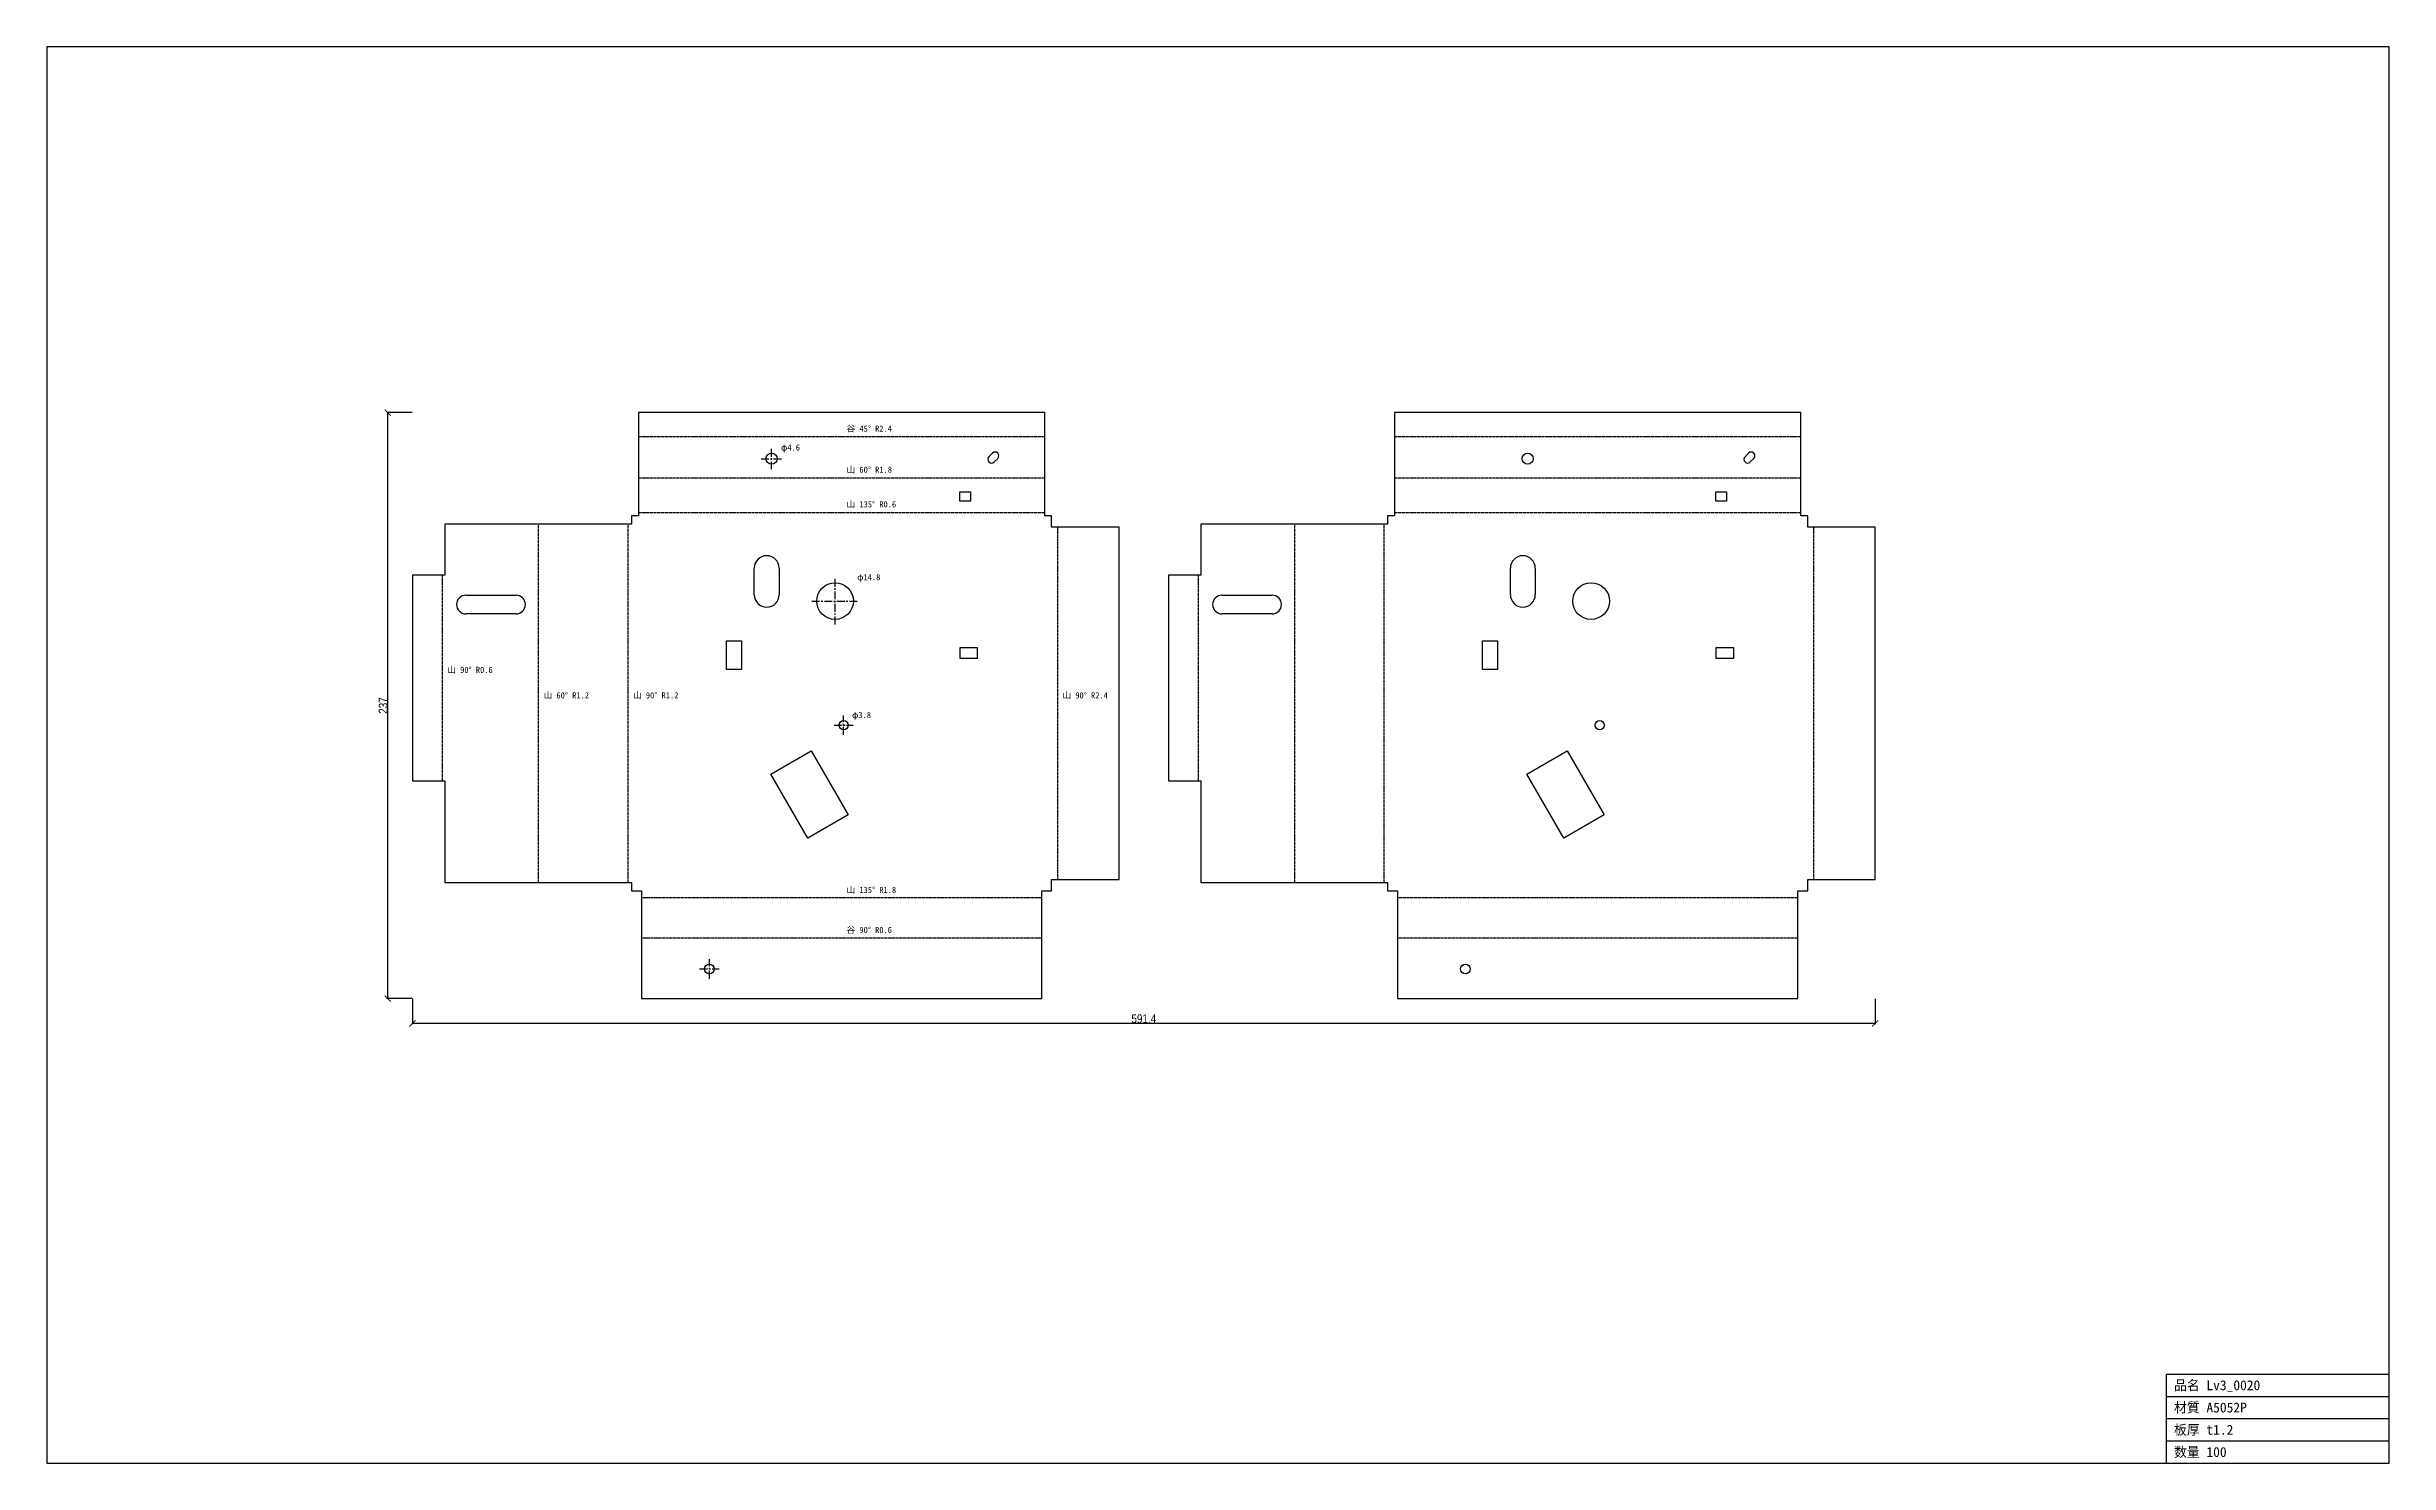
# Model space of a CAD drawing. Header units: millimetres. Extents: x -236 to 711, y -231 to 341.
import ezdxf

# ---------------------------------------------------------------- set-up
doc = ezdxf.new("R2010")
doc.units = ezdxf.units.MM
doc.linetypes.add('CENTER', pattern=[5.08, 3.175, -0.635, 0.635, -0.635])
doc.linetypes.add('DASHED', pattern=[1.524, 1.27, -0.254])
for name, color, linetype in [('中心線', 7, 'Continuous'), ('図枠', 7, 'Continuous'), ('外形', 7, 'Continuous'), ('寸法', 7, 'Continuous'), ('文字', 7, 'Continuous'), ('曲げ線', 7, 'Continuous')]:
    doc.layers.add(name, color=color, linetype=linetype)
doc.styles.add('OpenSansCondensed-Light', font='OpenSansCondensed-Light.ttf')
doc.dimstyles.new('EZDXF', dxfattribs={"dimtxt": 0.25, "dimasz": 0.175, "dimexe": 0.375, "dimexo": 0.125, "dimgap": 0.1, "dimtad": 1, "dimlfac": 100, "dimzin": 12, "dimdsep": 46, "dimtxsty": 'OpenSansCondensed-Light', "dimblk": 'ARCHTICK', "dimcen": 2.5, "dimazin": 3, "dimtfac": 0.5, "dimtmove": 2, "dimatfit": 3})

# ---------------------------------------------------------------- blocks, each defined once
blk = doc.blocks.new('_ARCHTICK')
at = {"color": 0, "linetype": 'BYBLOCK', "const_width": 0.15}
blk.add_lwpolyline([(-0.5, -0.5), (0.5, 0.5)], dxfattribs=at)

msp = doc.modelspace()

# ---------------------------------------------------------------- linework, layer by layer
at = {"layer": '中心線', "color": 1, "linetype": 'CENTER'}
for p, q in [((52.38, 174.81), (60.94, 174.81)), ((56.66, 170.53), (56.66, 179.09)), ((82.31, 107.8), (82.31, 126.64)), ((72.89, 117.22), (91.73, 117.22)), ((81.9, 67.04), (89.65, 67.04)), ((85.78, 63.17), (85.78, 70.92)), ((31.47, -35.47), (31.47, -27.62)), ((27.55, -31.55), (35.4, -31.55))]:
    msp.add_line(p, q, dxfattribs=at)
at = {"layer": '図枠'}
for p, q in [((710.72, 341.34), (-236.42, 341.34)), ((-236.42, 341.34), (-236.42, -231.37)), ((710.72, -231.37), (710.72, 341.34)), ((620.72, -231.37), (620.72, -195.37)), ((620.72, -195.37), (710.72, -195.37)), ((620.72, -204.37), (710.72, -204.37)), ((620.72, -213.37), (710.72, -213.37)), ((620.72, -222.37), (710.72, -222.37)), ((-236.42, -231.37), (710.72, -231.37))]:
    msp.add_line(p, q, dxfattribs=at)
at = {"layer": '外形'}
for p, q in [((167.09, 193.48), (2.8, 193.48)), ((2.8, 193.48), (2.8, 151.7)), ((167.09, 151.7), (167.09, 193.48)), ((472.81, 193.48), (308.51, 193.48)), ((308.51, 193.48), (308.51, 151.7)), ((472.81, 151.7), (472.81, 193.48)), ((144.54, 175.6), (145.99, 177.06)), ((148.12, 174.93), (146.67, 173.47)), ((450.25, 175.6), (451.71, 177.06)), ((453.84, 174.93), (452.38, 173.47)), ((132.79, 157.57), (132.79, 161.35)), ((132.79, 161.35), (137.09, 161.35)), ((137.09, 161.35), (137.09, 157.57)), ((438.5, 157.57), (438.5, 161.35)), ((438.5, 161.35), (442.8, 161.35)), ((442.8, 161.35), (442.8, 157.57)), ((2.8, 151.7), (0, 151.7)), ((0, 151.7), (0, 148.3)), ((137.09, 157.57), (132.79, 157.57)), ((169.89, 151.7), (167.09, 151.7)), ((169.89, 147.1), (169.89, 151.7)), ((308.51, 151.7), (305.71, 151.7)), ((305.71, 151.7), (305.71, 148.3)), ((442.8, 157.57), (438.5, 157.57)), ((475.61, 151.7), (472.81, 151.7)), ((475.61, 147.1), (475.61, 151.7)), ((0, 148.3), (-75.55, 148.3)), ((-75.55, 148.3), (-75.55, 127.75)), ((197.15, 147.1), (169.89, 147.1)), ((197.15, 4.6), (197.15, 147.1)), ((305.71, 148.3), (230.16, 148.3)), ((230.16, 148.3), (230.16, 127.75)), ((502.86, 147.1), (475.61, 147.1)), ((502.86, 4.6), (502.86, 147.1)), ((-75.55, 127.75), (-88.56, 127.75)), ((-88.56, 127.75), (-88.56, 44.57)), ((49.66, 119.81), (49.66, 130.53)), ((59.73, 130.53), (59.73, 119.81)), ((230.16, 127.75), (217.15, 127.75)), ((217.15, 127.75), (217.15, 44.57)), ((355.37, 119.81), (355.37, 130.53)), ((365.44, 130.53), (365.44, 119.81)), ((-66.95, 119.61), (-46.7, 119.61)), ((238.76, 119.61), (259.01, 119.61)), ((-46.7, 112.05), (-66.95, 112.05)), ((259.01, 112.05), (238.76, 112.05)), ((38.41, 89.59), (38.41, 101.14)), ((38.41, 101.14), (44.5, 101.14)), ((44.5, 101.14), (44.5, 89.59)), ((132.91, 93.99), (132.91, 98.51)), ((132.91, 98.51), (139.83, 98.51)), ((139.83, 98.51), (139.83, 93.99)), ((344.12, 89.59), (344.12, 101.14)), ((344.12, 101.14), (350.21, 101.14)), ((350.21, 101.14), (350.21, 89.59)), ((438.62, 93.99), (438.62, 98.51)), ((438.62, 98.51), (445.54, 98.51)), ((445.54, 98.51), (445.54, 93.99)), ((44.5, 89.59), (38.41, 89.59)), ((139.83, 93.99), (132.91, 93.99)), ((350.21, 89.59), (344.12, 89.59)), ((445.54, 93.99), (438.62, 93.99)), ((56.3, 47.24), (72.64, 56.67)), ((72.64, 56.67), (87.6, 30.77)), ((362.01, 47.24), (378.35, 56.67)), ((378.35, 56.67), (393.31, 30.77)), ((-88.56, 44.57), (-75.55, 44.57)), ((-75.55, 44.57), (-75.55, 3.4)), ((71.25, 21.33), (56.3, 47.24)), ((217.15, 44.57), (230.16, 44.57)), ((230.16, 44.57), (230.16, 3.4)), ((376.97, 21.33), (362.01, 47.24)), ((87.6, 30.77), (71.25, 21.33)), ((393.31, 30.77), (376.97, 21.33)), ((-75.55, 3.4), (0, 3.4)), ((0, 3.4), (0, 0)), ((0, 0), (4, 0)), ((4, 0), (4, -43.52)), ((165.89, -43.52), (165.89, 0)), ((165.89, 0), (169.89, 0)), ((169.89, 0), (169.89, 4.6)), ((169.89, 4.6), (197.15, 4.6)), ((230.16, 3.4), (305.71, 3.4)), ((305.71, 3.4), (305.71, 0)), ((305.71, 0), (309.71, 0)), ((309.71, 0), (309.71, -43.52)), ((471.61, -43.52), (471.61, 0)), ((471.61, 0), (475.61, 0)), ((475.61, 0), (475.61, 4.6)), ((475.61, 4.6), (502.86, 4.6)), ((4, -43.52), (165.89, -43.52)), ((309.71, -43.52), (471.61, -43.52))]:
    msp.add_line(p, q, dxfattribs=at)
for centre, radius in [((56.66, 174.81), 2.28), ((362.37, 174.81), 2.28), ((82.31, 117.22), 7.42), ((388.02, 117.22), 7.42), ((85.78, 67.04), 1.88), ((391.49, 67.04), 1.88), ((31.47, -31.55), 1.93), ((337.18, -31.55), 1.93)]:
    msp.add_circle(centre, radius, dxfattribs=at)
for centre, radius, start, end in [((145.6, 174.54), 1.5, 135, -45), ((147.06, 175.99), 1.5, -45, 135), ((451.31, 174.54), 1.5, 135, -45), ((452.77, 175.99), 1.5, -45, 135), ((54.69, 130.53), 5.04, 0, 180), ((360.41, 130.53), 5.04, 0, 180), ((-66.95, 115.83), 3.78, 90, -90), ((-46.7, 115.83), 3.78, -90, 90), ((54.69, 119.81), 5.04, 180, 0), ((238.76, 115.83), 3.78, 90, -90), ((259.01, 115.83), 3.78, -90, 90), ((360.41, 119.81), 5.04, 180, 0)]:
    msp.add_arc(centre, radius, start, end, dxfattribs=at)
at = {"layer": '曲げ線', "color": 1, "linetype": 'DASHED'}
for p, q in [((2.8, 183.71), (167.09, 183.71)), ((308.51, 183.71), (472.81, 183.71)), ((2.8, 167.1), (167.09, 167.1)), ((308.51, 167.1), (472.81, 167.1)), ((2.8, 153.11), (167.09, 153.11)), ((308.51, 153.11), (472.81, 153.11)), ((-37.56, 3.4), (-37.56, 148.3)), ((-1.41, 3.4), (-1.41, 148.3)), ((172.25, 147.1), (172.25, 4.6)), ((268.16, 3.4), (268.16, 148.3)), ((304.3, 3.4), (304.3, 148.3)), ((477.96, 147.1), (477.96, 4.6)), ((-76.49, 44.57), (-76.49, 127.75)), ((229.22, 44.57), (229.22, 127.75)), ((165.89, -2.83), (4, -2.83)), ((471.61, -2.83), (309.71, -2.83)), ((165.89, -19.03), (4, -19.03)), ((471.61, -19.03), (309.71, -19.03))]:
    msp.add_line(p, q, dxfattribs=at)

# ---------------------------------------------------------------- texts
at = {"layer": '文字'}
for s, height, p in [('φ4.6', 2.5, (60.44, 178.09)), ('谷 45° R2.4', 2.5, (86.95, 185.71)), ('山 60° R1.8', 2.5, (86.95, 169.1)), ('山 135° R0.6', 2.5, (86.95, 155.11)), ('φ14.8', 2.5, (91.23, 125.64)), ('山 90° R0.6', 2.5, (-74.49, 88.16)), ('山 60° R1.2', 2.5, (-35.56, 77.85)), ('山 90° R1.2', 2.5, (0.59, 77.85)), ('山 90° R2.4', 2.5, (174.25, 77.85)), ('φ3.8', 2.5, (89.15, 69.92)), ('山 135° R1.8', 2.5, (86.95, -0.83)), ('谷 90° R0.6', 2.5, (86.95, -17.03)), ('品名 Lv3_0020', 4, (623.72, -201.87)), ('材質 A5052P', 4, (623.72, -210.87)), ('板厚 t1.2', 4, (623.72, -219.87)), ('数量 100', 4, (623.72, -228.87))]:
    msp.add_text(s, height=height, dxfattribs=at).set_placement(p)

# ---------------------------------------------------------------- dimensions: what is measured, and where the dimension line sits
at = {"layer": '寸法'}
msp.add_linear_dim(base=(-98.56, -43.52), p1=(-88.56, -43.52), p2=(-88.56, 193.48), angle=90, dimstyle='EZDXF', override={"dimtxt": 3.5, "dimasz": 2.5, "dimdec": 1, "dimlfac": 1}, dxfattribs=at).render()
msp.add_linear_dim(base=(-88.56, -53.52), p1=(-88.56, -43.52), p2=(502.86, -43.52), dimstyle='EZDXF', override={"dimtxt": 3.5, "dimasz": 2.5, "dimdec": 1, "dimlfac": 1}, dxfattribs=at).render()

doc.saveas('drawing.dxf')
